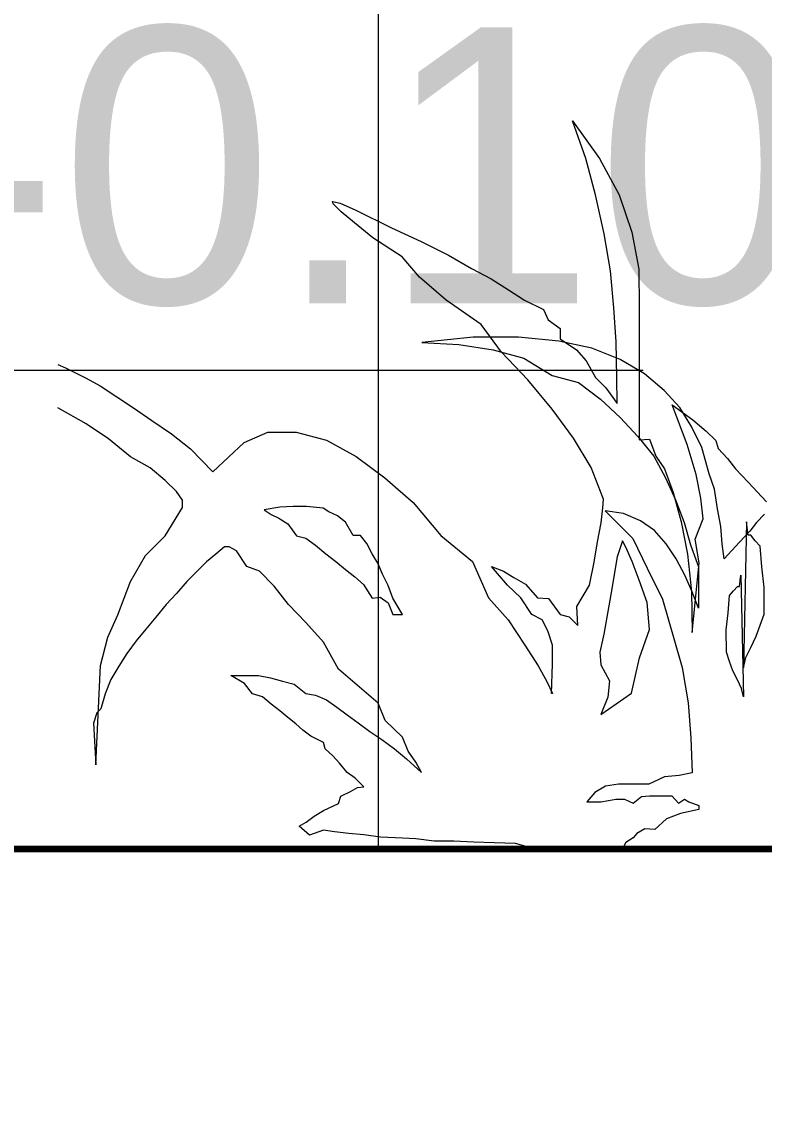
# Model space of a CAD drawing. Header units: inches. Extents: x 140 to 978, y -82 to 38.
# Drawn here: x 691.796 to 692.169, y -67.471 to -66.924 of the extents above; entities that cross this region are included whole.
import ezdxf

# ---------------------------------------------------------------- set-up
doc = ezdxf.new("R2010")
doc.units = ezdxf.units.IN
doc.header["$MEASUREMENT"] = 0
doc.layers.get('0').update_dxf_attribs({"lineweight": 0})
for name, color, linetype, lineweight in [('UNSAAC-AREA VERDE', 94, 'Continuous', 0), ('UNSAAC-COTA', 48, 'Continuous', 0), ('UNSAAC-FACHADA(2DO PLANO)', 7, 'Continuous', 30), ('UNSAAC-MUEBLE', 254, 'Continuous', 0), ('UNSAAC-TEXTOS', 250, 'Continuous', 0), ('UNSAAC-VARIOS', 30, 'Continuous', 0)]:
    doc.layers.add(name, color=color, linetype=linetype, lineweight=lineweight)
doc.styles.add('narrow', font='')
doc.styles.get("Standard").update_dxf_attribs({"font": 'arial.ttf'})
doc.styles.get('narrow').set_extended_font_data('Arial Narrow', italic=True)
doc.dimstyles.new('1EN75', dxfattribs={"dimtxt": 0.15, "dimasz": 0.06, "dimexe": 0.1, "dimexo": 0.15, "dimgap": 0.025, "dimtad": 1, "dimzin": 1, "dimdsep": 46, "dimtxsty": 'narrow', "dimblk": 'DOT', "dimcen": 0.1, "dimclrd": 256, "dimclre": 256, "dimclrt": 256, "dimaunit": 1, "dimadec": 3, "dimazin": 0, "dimtfac": 1, "dimtmove": 2, "dimatfit": 3, "dimldrblk": 'ARCHTICK', "dimfxl": 0.3, "dimfxlon": 1, "dimtolj": 1, "dimtzin": 0, "dimlwd": 0, "dimlwe": 0, "dimarcsym": 0})

# ---------------------------------------------------------------- blocks, each defined once
blk = doc.blocks.new('_Dot')
at = {"color": 0, "linetype": 'ByBlock', "lineweight": -2}
blk.add_line((-0.5, 0), (-1, 0), dxfattribs=at)
at = {"color": 0, "linetype": 'ByBlock', "const_width": 0.5}
blk.add_lwpolyline([(-0.25, 0, 1), (0.25, 0, 1)], format="xyb", close=True, dxfattribs=at)
blk = doc.blocks.new('*D631')
at = {"layer": 'Defpoints', "color": 0, "transparency": 16777216}
for p in [(687.97266, -66.14031), (692.51041, -66.14031), (692.51041, -67.3401)]:
    blk.add_point(p, dxfattribs=at)
at = {"layer": 'UNSAAC-COTA', "lineweight": 0, "transparency": 16777216}
for p, q in [((688.27266, -66.14031), (687.87266, -66.14031)), ((687.97266, -67.2801), (687.97266, -66.20031)), ((688.27266, -67.3401), (687.87266, -67.3401))]:
    blk.add_line(p, q, dxfattribs=at)
at = {"layer": 'UNSAAC-COTA', "lineweight": 0, "transparency": 16777216, "xscale": 0.06, "yscale": 0.06, "zscale": 0.06}
for p, rotation in [((687.97266, -66.14031), 90), ((687.97266, -67.3401), 270)]:
    blk.add_blockref('_Dot', p, dxfattribs=dict(at, rotation=rotation))
at = {"layer": 'UNSAAC-COTA', "transparency": 16777216, "insert": (687.87107, -66.74021), "char_height": 0.15, "attachment_point": 5, "rotation": 90, "style": 'narrow'}
blk.add_mtext('\\A1;1.20', dxfattribs=at)
blk = doc.blocks.new('_ArchTick')
at = {"layer": 'UNSAAC-FACHADA(2DO PLANO)', "color": 0, "const_width": 0.15}
blk.add_lwpolyline([(-0.5, -0.5), (0.5, 0.5)], dxfattribs=at)
blk = doc.blocks.new('A$C60F52226')
at = {"layer": 'UNSAAC-TEXTOS', "color": 0}
blk.add_line((-0.16471, 0.1482), (0.8667, 0.1482), dxfattribs=at)
blk = doc.blocks.new('unsaac area verde 2')
at = {"layer": 'UNSAAC-AREA VERDE'}
for p, q in [((1477.7216, 42.3771), (1477.6946, 42.339)), ((1477.7216, 42.3771), (1477.6946, 42.339)), ((1477.7081, 42.3391), (1477.7216, 42.3771)), ((1477.7081, 42.3391), (1477.7216, 42.3771)), ((1477.6946, 42.339), (1477.6747, 42.3025)), ((1477.6946, 42.339), (1477.6747, 42.3025)), ((1477.6985, 42.3025), (1477.7081, 42.3391)), ((1477.6985, 42.3025), (1477.7081, 42.3391)), ((1477.6747, 42.3025), (1477.662, 42.2652)), ((1477.6747, 42.3025), (1477.662, 42.2652)), ((1477.6899, 42.2636), (1477.6985, 42.3025)), ((1477.6899, 42.2636), (1477.6985, 42.3025)), ((1477.955, 42.2945), (1477.9392, 42.2874)), ((1477.955, 42.2945), (1477.9392, 42.2874)), ((1477.9542, 42.2858), (1477.9621, 42.2938)), ((1477.9542, 42.2858), (1477.9621, 42.2938)), ((1477.9629, 42.2961), (1477.955, 42.2945)), ((1477.9629, 42.2961), (1477.955, 42.2945)), ((1477.9621, 42.2938), (1477.9629, 42.2961)), ((1477.9621, 42.2938), (1477.9629, 42.2961)), ((1477.9392, 42.2874), (1477.9042, 42.2699)), ((1477.9392, 42.2874), (1477.9042, 42.2699)), ((1477.9407, 42.2747), (1477.9542, 42.2858)), ((1477.9407, 42.2747), (1477.9542, 42.2858)), ((1477.9042, 42.2699), (1477.8732, 42.2557)), ((1477.9042, 42.2699), (1477.8732, 42.2557)), ((1477.9224, 42.2596), (1477.9407, 42.2747)), ((1477.9224, 42.2596), (1477.9407, 42.2747)), ((1477.662, 42.2652), (1477.6549, 42.2279)), ((1477.662, 42.2652), (1477.6549, 42.2279)), ((1477.6835, 42.2263), (1477.6899, 42.2636)), ((1477.6835, 42.2263), (1477.6899, 42.2636)), ((1477.8732, 42.2557), (1477.8462, 42.2422)), ((1477.8732, 42.2557), (1477.8462, 42.2422)), ((1477.893, 42.2407), (1477.9224, 42.2596)), ((1477.893, 42.2407), (1477.9224, 42.2596)), ((1477.8462, 42.2422), (1477.8232, 42.2287)), ((1477.8462, 42.2422), (1477.8232, 42.2287)), ((1477.8756, 42.22), (1477.893, 42.2407)), ((1477.8756, 42.22), (1477.893, 42.2407)), ((1477.6549, 42.2279), (1477.6549, 42.1891)), ((1477.6549, 42.2279), (1477.6549, 42.1891)), ((1477.6803, 42.1891), (1477.6835, 42.2263)), ((1477.6803, 42.1891), (1477.6835, 42.2263)), ((1477.8232, 42.2287), (1477.8034, 42.2184)), ((1477.8232, 42.2287), (1477.8034, 42.2184)), ((1477.8034, 42.2184), (1477.7859, 42.2072)), ((1477.8034, 42.2184), (1477.7859, 42.2072)), ((1477.8486, 42.197), (1477.8756, 42.22)), ((1477.8486, 42.197), (1477.8756, 42.22)), ((1477.7859, 42.2072), (1477.7701, 42.197)), ((1477.7859, 42.2072), (1477.7701, 42.197)), ((1477.7701, 42.197), (1477.751, 42.1874)), ((1477.7701, 42.197), (1477.751, 42.1874)), ((1477.8137, 42.1723), (1477.8486, 42.197)), ((1477.8137, 42.1723), (1477.8486, 42.197)), ((1477.6549, 42.1891), (1477.6549, 42.1494)), ((1477.6549, 42.1891), (1477.6549, 42.1494)), ((1477.678, 42.1549), (1477.6803, 42.1891)), ((1477.678, 42.1549), (1477.6803, 42.1891)), ((1477.751, 42.1874), (1477.7462, 42.1772)), ((1477.751, 42.1874), (1477.7462, 42.1772)), ((1477.7462, 42.1772), (1477.7343, 42.1683)), ((1477.7462, 42.1772), (1477.7343, 42.1683)), ((1477.7343, 42.1683), (1477.7343, 42.158)), ((1477.7343, 42.1683), (1477.7343, 42.158)), ((1477.793, 42.1445), (1477.8137, 42.1723)), ((1477.793, 42.1445), (1477.8137, 42.1723)), ((1477.7343, 42.158), (1477.7176, 42.1469)), ((1477.7343, 42.158), (1477.7176, 42.1469)), ((1477.7356, 42.1557), (1477.7759, 42.1596)), ((1477.7356, 42.1557), (1477.7759, 42.1596)), ((1477.7759, 42.1596), (1477.8215, 42.1596)), ((1477.7759, 42.1596), (1477.8215, 42.1596)), ((1477.8215, 42.1596), (1477.8731, 42.1543)), ((1477.8215, 42.1596), (1477.8731, 42.1543)), ((1477.6549, 42.1494), (1477.6549, 42.108)), ((1477.6549, 42.1494), (1477.6549, 42.108)), ((1477.674, 42.1371), (1477.7024, 42.1484)), ((1477.674, 42.1371), (1477.7024, 42.1484)), ((1477.6771, 42.1191), (1477.678, 42.1549)), ((1477.6771, 42.1191), (1477.678, 42.1549)), ((1477.7024, 42.1484), (1477.7356, 42.1557)), ((1477.7024, 42.1484), (1477.7356, 42.1557)), ((1477.7176, 42.1469), (1477.7081, 42.1358)), ((1477.7176, 42.1469), (1477.7081, 42.1358)), ((1477.8016, 42.1471), (1477.7706, 42.1385)), ((1477.8016, 42.1471), (1477.7706, 42.1385)), ((1477.836, 42.1523), (1477.8016, 42.1471)), ((1477.836, 42.1523), (1477.8016, 42.1471)), ((1477.8731, 42.1543), (1477.836, 42.1523)), ((1477.8731, 42.1543), (1477.836, 42.1523)), ((1477.6496, 42.1226), (1477.674, 42.1371)), ((1477.6496, 42.1226), (1477.674, 42.1371)), ((1477.7081, 42.1358), (1477.6986, 42.1191)), ((1477.7081, 42.1358), (1477.6986, 42.1191)), ((1477.7706, 42.1385), (1477.7421, 42.1213)), ((1477.7706, 42.1385), (1477.7421, 42.1213)), ((1477.7668, 42.1168), (1477.793, 42.1445)), ((1477.7668, 42.1168), (1477.793, 42.1445)), ((1478.2312, 42.1295), (1478.2105, 42.1191)), ((1478.2312, 42.1295), (1478.2105, 42.1191)), ((1478.2391, 42.1328), (1478.2312, 42.1295)), ((1477.6297, 42.1061), (1477.6496, 42.1226)), ((1477.6297, 42.1061), (1477.6496, 42.1226)), ((1477.6771, 42.093), (1477.6771, 42.1191)), ((1477.6771, 42.093), (1477.6771, 42.1191)), ((1477.6986, 42.1191), (1477.6883, 42.1088)), ((1477.6986, 42.1191), (1477.6883, 42.1088)), ((1477.7157, 42.114), (1477.6938, 42.0974)), ((1477.7157, 42.114), (1477.6938, 42.0974)), ((1477.7421, 42.1213), (1477.7157, 42.114)), ((1477.7421, 42.1213), (1477.7157, 42.114)), ((1477.7422, 42.0874), (1477.7668, 42.1168)), ((1477.7422, 42.0874), (1477.7668, 42.1168)), ((1478.2105, 42.1191), (1478.1963, 42.1112)), ((1478.2105, 42.1191), (1478.1963, 42.1112)), ((1477.6139, 42.0888), (1477.6297, 42.1061)), ((1477.6139, 42.0888), (1477.6297, 42.1061)), ((1477.6549, 42.108), (1477.6549, 42.0564)), ((1477.6549, 42.108), (1477.6549, 42.0564)), ((1477.6883, 42.1088), (1477.6771, 42.093)), ((1477.6883, 42.1088), (1477.6771, 42.093)), ((1478.1963, 42.1112), (1478.1796, 42.1001)), ((1478.1963, 42.1112), (1478.1796, 42.1001)), ((1477.6216, 42.0914), (1477.601, 42.0763)), ((1477.6216, 42.0914), (1477.601, 42.0763)), ((1477.6065, 42.0517), (1477.6216, 42.0914)), ((1477.6065, 42.0517), (1477.6216, 42.0914)), ((1477.6938, 42.0974), (1477.674, 42.079)), ((1477.6938, 42.0974), (1477.674, 42.079)), ((1478.1796, 42.1001), (1478.1629, 42.089)), ((1478.1796, 42.1001), (1478.1629, 42.089)), ((1477.6019, 42.069), (1477.6139, 42.0888)), ((1477.6019, 42.069), (1477.6139, 42.0888)), ((1477.7208, 42.058), (1477.7422, 42.0874)), ((1477.7208, 42.058), (1477.7422, 42.0874)), ((1478.1629, 42.089), (1478.1446, 42.0763)), ((1478.1629, 42.089), (1478.1446, 42.0763)), ((1478.2105, 42.0731), (1478.2391, 42.089)), ((1478.2105, 42.0731), (1478.2391, 42.089)), ((1478.2391, 42.089), (1478.2391, 42.089)), ((1478.2391, 42.089), (1478.2391, 42.089)), ((1477.601, 42.0763), (1477.5875, 42.0652)), ((1477.601, 42.0763), (1477.5875, 42.0652)), ((1477.674, 42.079), (1477.6561, 42.0598)), ((1477.674, 42.079), (1477.6561, 42.0598)), ((1478.1446, 42.0763), (1478.1249, 42.0628)), ((1478.1446, 42.0763), (1478.1249, 42.0628)), ((1478.1883, 42.058), (1478.2105, 42.0731)), ((1478.1883, 42.058), (1478.2105, 42.0731)), ((1477.5875, 42.0652), (1477.5779, 42.0556)), ((1477.5875, 42.0652), (1477.5779, 42.0556)), ((1477.592, 42.0485), (1477.6019, 42.069)), ((1477.592, 42.0485), (1477.6019, 42.069)), ((1477.6561, 42.0598), (1477.6403, 42.0399)), ((1477.6561, 42.0598), (1477.6403, 42.0399)), ((1477.9994, 42.0644), (1477.9692, 42.0564)), ((1477.9994, 42.0644), (1477.9692, 42.0564)), ((1478.028, 42.0644), (1477.9994, 42.0644)), ((1478.028, 42.0644), (1477.9994, 42.0644)), ((1478.0518, 42.0541), (1478.028, 42.0644)), ((1478.0518, 42.0541), (1478.028, 42.0644)), ((1478.1249, 42.0628), (1478.1058, 42.0477)), ((1478.1249, 42.0628), (1478.1058, 42.0477)), ((1477.5756, 42.0477), (1477.566, 42.0375)), ((1477.5756, 42.0477), (1477.566, 42.0375)), ((1477.5779, 42.0556), (1477.5756, 42.0477)), ((1477.5779, 42.0556), (1477.5756, 42.0477)), ((1477.5847, 42.022), (1477.592, 42.0485)), ((1477.5847, 42.022), (1477.592, 42.0485)), ((1477.5978, 42.0215), (1477.6065, 42.0517)), ((1477.5978, 42.0215), (1477.6065, 42.0517)), ((1477.6446, 42.0572), (1477.6382, 42.0398)), ((1477.6446, 42.0572), (1477.6382, 42.0398)), ((1477.6549, 42.0564), (1477.6446, 42.0572)), ((1477.6549, 42.0564), (1477.6446, 42.0572)), ((1477.7033, 42.0287), (1477.7208, 42.058)), ((1477.7033, 42.0287), (1477.7208, 42.058)), ((1477.9692, 42.0564), (1477.9392, 42.0398)), ((1477.9692, 42.0564), (1477.9392, 42.0398)), ((1478.0835, 42.0247), (1478.0518, 42.0541)), ((1478.0835, 42.0247), (1478.0518, 42.0541)), ((1478.1058, 42.0477), (1478.0835, 42.0247)), ((1478.1058, 42.0477), (1478.0835, 42.0247)), ((1478.1661, 42.0398), (1478.1883, 42.058)), ((1478.1661, 42.0398), (1478.1883, 42.058)), ((1477.566, 42.0375), (1477.5581, 42.0271)), ((1477.566, 42.0375), (1477.5581, 42.0271)), ((1477.6403, 42.0399), (1477.6284, 42.0181)), ((1477.6403, 42.0399), (1477.6284, 42.0181)), ((1477.6382, 42.0398), (1477.6295, 42.0271)), ((1477.6382, 42.0398), (1477.6295, 42.0271)), ((1477.9392, 42.0398), (1477.9105, 42.0184)), ((1477.9392, 42.0398), (1477.9105, 42.0184)), ((1478.1462, 42.0287), (1478.1661, 42.0398)), ((1478.1462, 42.0287), (1478.1661, 42.0398)), ((1477.5581, 42.0271), (1477.5454, 42.0136)), ((1477.5581, 42.0271), (1477.5454, 42.0136)), ((1477.6295, 42.0271), (1477.6208, 42.0033)), ((1477.6295, 42.0271), (1477.6208, 42.0033)), ((1477.6914, 41.9986), (1477.7033, 42.0287)), ((1477.6914, 41.9986), (1477.7033, 42.0287)), ((1478.1312, 42.016), (1478.1462, 42.0287)), ((1478.1312, 42.016), (1478.1462, 42.0287)), ((1477.5794, 42.0069), (1477.5847, 42.022)), ((1477.5794, 42.0069), (1477.5847, 42.022)), ((1477.5929, 41.9977), (1477.5978, 42.0215)), ((1477.5929, 41.9977), (1477.5978, 42.0215)), ((1477.6284, 42.0181), (1477.6184, 41.9962)), ((1477.6284, 42.0181), (1477.6184, 41.9962)), ((1477.9105, 42.0184), (1477.8819, 41.9937)), ((1477.9105, 42.0184), (1477.8819, 41.9937)), ((1478.12, 42.0048), (1478.1312, 42.016)), ((1478.12, 42.0048), (1478.1312, 42.016)), ((1477.5454, 42.0136), (1477.5271, 41.9938)), ((1477.5454, 42.0136), (1477.5271, 41.9938)), ((1477.5761, 41.9871), (1477.5794, 42.0069)), ((1477.5761, 41.9871), (1477.5794, 42.0069)), ((1478.1137, 41.9961), (1478.12, 42.0048)), ((1478.1137, 41.9961), (1478.12, 42.0048)), ((1477.5906, 41.9771), (1477.5929, 41.9977)), ((1477.5906, 41.9771), (1477.5929, 41.9977)), ((1477.6184, 41.9962), (1477.6098, 41.9732)), ((1477.6184, 41.9962), (1477.6098, 41.9732)), ((1477.6208, 42.0033), (1477.6129, 41.974)), ((1477.6208, 42.0033), (1477.6129, 41.974)), ((1477.6907, 41.9969), (1477.6914, 41.9986)), ((1477.6907, 41.9969), (1477.6914, 41.9986)), ((1477.6914, 41.9882), (1477.6907, 41.9969)), ((1477.6914, 41.9882), (1477.6907, 41.9969)), ((1477.8819, 41.9937), (1477.8542, 41.9604)), ((1477.8819, 41.9937), (1477.8542, 41.9604)), ((1478.1137, 41.989), (1478.1137, 41.9961)), ((1478.1137, 41.989), (1478.1137, 41.9961)), ((1477.5729, 41.9691), (1477.5761, 41.9871)), ((1477.5729, 41.9691), (1477.5761, 41.9871)), ((1477.6536, 41.9751), (1477.6707, 41.9824)), ((1477.6536, 41.9751), (1477.6707, 41.9824)), ((1477.6892, 41.985), (1477.6614, 41.9573)), ((1477.6892, 41.985), (1477.6614, 41.9573)), ((1477.6707, 41.9824), (1477.6892, 41.985)), ((1477.6707, 41.9824), (1477.6892, 41.985)), ((1477.693, 41.9731), (1477.6914, 41.9882)), ((1477.693, 41.9731), (1477.6914, 41.9882)), ((1477.9581, 41.9802), (1477.9669, 41.9842)), ((1477.9581, 41.9802), (1477.9669, 41.9842)), ((1477.9669, 41.9842), (1477.9724, 41.9882)), ((1477.9669, 41.9842), (1477.9724, 41.9882)), ((1477.9724, 41.9882), (1477.9891, 41.9898)), ((1477.9724, 41.9882), (1477.9891, 41.9898)), ((1477.9891, 41.9898), (1478.0026, 41.9898)), ((1477.9891, 41.9898), (1478.0026, 41.9898)), ((1478.0026, 41.9898), (1478.0161, 41.989)), ((1478.0026, 41.9898), (1478.0161, 41.989)), ((1478.0161, 41.989), (1478.0319, 41.9866)), ((1478.0161, 41.989), (1478.0319, 41.9866)), ((1478.0319, 41.9866), (1478.0248, 41.9819)), ((1478.0319, 41.9866), (1478.0248, 41.9819)), ((1478.1312, 41.9604), (1478.1137, 41.989)), ((1478.1312, 41.9604), (1478.1137, 41.989)), ((1477.5291, 41.9817), (1477.5371, 41.9732)), ((1477.5291, 41.9817), (1477.5371, 41.9732)), ((1477.5371, 41.9732), (1477.5437, 41.9645)), ((1477.5371, 41.9732), (1477.5437, 41.9645)), ((1477.5454, 41.9604), (1477.547, 41.974)), ((1477.5454, 41.9604), (1477.547, 41.974)), ((1477.547, 41.974), (1477.5502, 41.8271)), ((1477.547, 41.974), (1477.5502, 41.8271)), ((1477.5986, 41.9564), (1477.5906, 41.9771)), ((1477.5986, 41.9564), (1477.5906, 41.9771)), ((1477.6098, 41.9732), (1477.6033, 41.9507)), ((1477.6098, 41.9732), (1477.6033, 41.9507)), ((1477.6129, 41.974), (1477.6065, 41.9414)), ((1477.6129, 41.974), (1477.6065, 41.9414)), ((1477.6397, 41.9652), (1477.6536, 41.9751)), ((1477.6397, 41.9652), (1477.6536, 41.9751)), ((1477.6969, 41.9541), (1477.693, 41.9731)), ((1477.6969, 41.9541), (1477.693, 41.9731)), ((1477.9423, 41.9604), (1477.9502, 41.974)), ((1477.9423, 41.9604), (1477.9502, 41.974)), ((1477.9502, 41.974), (1477.9581, 41.9802)), ((1477.9502, 41.974), (1477.9581, 41.9802)), ((1478.0081, 41.9723), (1477.9994, 41.9604)), ((1478.0081, 41.9723), (1477.9994, 41.9604)), ((1478.0169, 41.9779), (1478.0081, 41.9723)), ((1478.0169, 41.9779), (1478.0081, 41.9723)), ((1478.0248, 41.9819), (1478.0169, 41.9779)), ((1478.0248, 41.9819), (1478.0169, 41.9779)), ((1477.5383, 41.9549), (1477.5429, 41.9604)), ((1477.5383, 41.9549), (1477.5429, 41.9604)), ((1477.5429, 41.9604), (1477.5454, 41.9604)), ((1477.5429, 41.9604), (1477.5454, 41.9604)), ((1477.5437, 41.9645), (1477.5543, 41.9533)), ((1477.5437, 41.9645), (1477.5543, 41.9533)), ((1477.5715, 41.9519), (1477.5729, 41.9691)), ((1477.5715, 41.9519), (1477.5729, 41.9691)), ((1477.6277, 41.9519), (1477.6397, 41.9652)), ((1477.6277, 41.9519), (1477.6397, 41.9652)), ((1477.8542, 41.9604), (1477.8224, 41.9343)), ((1477.8542, 41.9604), (1477.8224, 41.9343)), ((1477.9288, 41.9525), (1477.9351, 41.9604)), ((1477.9288, 41.9525), (1477.9351, 41.9604)), ((1477.9351, 41.9604), (1477.9423, 41.9604)), ((1477.9351, 41.9604), (1477.9423, 41.9604)), ((1477.9994, 41.9604), (1477.9899, 41.958)), ((1477.9994, 41.9604), (1477.9899, 41.958)), ((1478.151, 41.9406), (1478.1312, 41.9604)), ((1478.151, 41.9406), (1478.1312, 41.9604)), ((1477.5319, 41.9287), (1477.5334, 41.9493)), ((1477.5319, 41.9287), (1477.5334, 41.9493)), ((1477.5334, 41.9493), (1477.5383, 41.9549)), ((1477.5334, 41.9493), (1477.5383, 41.9549)), ((1477.5543, 41.9533), (1477.5695, 41.9368)), ((1477.5543, 41.9533), (1477.5695, 41.9368)), ((1477.5695, 41.9368), (1477.5715, 41.9519)), ((1477.5695, 41.9368), (1477.5715, 41.9519)), ((1477.5946, 41.9326), (1477.5986, 41.9564)), ((1477.5946, 41.9326), (1477.5986, 41.9564)), ((1477.6033, 41.9507), (1477.5953, 41.9288)), ((1477.6033, 41.9507), (1477.5953, 41.9288)), ((1477.6178, 41.9367), (1477.6277, 41.9519)), ((1477.6178, 41.9367), (1477.6277, 41.9519)), ((1477.6614, 41.9573), (1477.6469, 41.9275)), ((1477.6614, 41.9573), (1477.6469, 41.9275)), ((1477.6684, 41.9485), (1477.6716, 41.9548)), ((1477.6684, 41.9485), (1477.6716, 41.9548)), ((1477.6716, 41.9548), (1477.6771, 41.939)), ((1477.6716, 41.9548), (1477.6771, 41.939)), ((1477.7002, 41.9334), (1477.6969, 41.9541)), ((1477.7002, 41.9334), (1477.6969, 41.9541)), ((1477.9232, 41.9422), (1477.9288, 41.9525)), ((1477.9232, 41.9422), (1477.9288, 41.9525)), ((1477.9804, 41.9509), (1477.97, 41.9422)), ((1477.9804, 41.9509), (1477.97, 41.9422)), ((1477.9899, 41.958), (1477.9804, 41.9509)), ((1477.9899, 41.958), (1477.9804, 41.9509)), ((1478.0597, 41.9453), (1478.0669, 41.9493)), ((1478.0597, 41.9453), (1478.0669, 41.9493)), ((1478.0669, 41.9493), (1478.0716, 41.9493)), ((1478.0669, 41.9493), (1478.0716, 41.9493)), ((1478.0716, 41.9493), (1478.0804, 41.9421)), ((1478.0716, 41.9493), (1478.0804, 41.9421)), ((1477.6065, 41.9414), (1477.6025, 41.904)), ((1477.6065, 41.9414), (1477.6025, 41.904)), ((1477.662, 41.9343), (1477.6684, 41.9485)), ((1477.662, 41.9343), (1477.6684, 41.9485)), ((1477.6771, 41.939), (1477.6835, 41.9009)), ((1477.6771, 41.939), (1477.6835, 41.9009)), ((1477.9176, 41.9326), (1477.9232, 41.9422)), ((1477.9176, 41.9326), (1477.9232, 41.9422)), ((1477.97, 41.9422), (1477.9597, 41.9343)), ((1477.97, 41.9422), (1477.9597, 41.9343)), ((1478.0494, 41.9294), (1478.0597, 41.9453)), ((1478.0494, 41.9294), (1478.0597, 41.9453)), ((1478.0804, 41.9421), (1478.0899, 41.9342)), ((1478.0804, 41.9421), (1478.0899, 41.9342)), ((1478.1661, 41.9144), (1478.151, 41.9406)), ((1478.1661, 41.9144), (1478.151, 41.9406)), ((1477.5295, 41.908), (1477.5319, 41.9287)), ((1477.5295, 41.908), (1477.5319, 41.9287)), ((1477.5978, 41.9025), (1477.5946, 41.9326)), ((1477.5978, 41.9025), (1477.5946, 41.9326)), ((1477.5953, 41.9288), (1477.5953, 41.9083)), ((1477.5953, 41.9288), (1477.5953, 41.9083)), ((1477.6092, 41.9202), (1477.6178, 41.9367)), ((1477.6092, 41.9202), (1477.6178, 41.9367)), ((1477.6469, 41.9275), (1477.6317, 41.8964)), ((1477.6469, 41.9275), (1477.6317, 41.8964)), ((1477.6549, 41.9152), (1477.662, 41.9343)), ((1477.6549, 41.9152), (1477.662, 41.9343)), ((1477.7049, 41.9105), (1477.7002, 41.9334)), ((1477.7049, 41.9105), (1477.7002, 41.9334)), ((1477.7875, 41.9105), (1477.8034, 41.9294)), ((1477.7875, 41.9105), (1477.8034, 41.9294)), ((1477.8034, 41.9294), (1477.7915, 41.9247)), ((1477.8034, 41.9294), (1477.7915, 41.9247)), ((1477.8224, 41.9343), (1477.8066, 41.8977)), ((1477.8224, 41.9343), (1477.8066, 41.8977)), ((1477.9129, 41.9215), (1477.9176, 41.9326)), ((1477.9129, 41.9215), (1477.9176, 41.9326)), ((1477.9597, 41.9343), (1477.9502, 41.9263)), ((1477.9597, 41.9343), (1477.9502, 41.9263)), ((1478.0367, 41.9247), (1478.0494, 41.9294)), ((1478.0367, 41.9247), (1478.0494, 41.9294)), ((1478.0899, 41.9342), (1478.0994, 41.9247)), ((1478.0899, 41.9342), (1478.0994, 41.9247)), ((1477.553, 41.9203), (1477.5503, 41.7979)), ((1477.553, 41.9203), (1477.5503, 41.7979)), ((1477.5543, 41.9089), (1477.553, 41.9203)), ((1477.5543, 41.9089), (1477.553, 41.9203)), ((1477.6019, 41.9037), (1477.6092, 41.9202)), ((1477.6019, 41.9037), (1477.6092, 41.9202)), ((1477.7811, 41.9183), (1477.7692, 41.9113)), ((1477.7811, 41.9183), (1477.7692, 41.9113)), ((1477.7915, 41.9247), (1477.7811, 41.9183)), ((1477.7915, 41.9247), (1477.7811, 41.9183)), ((1477.9074, 41.9104), (1477.9129, 41.9215)), ((1477.9074, 41.9104), (1477.9129, 41.9215)), ((1477.9407, 41.9191), (1477.9319, 41.9113)), ((1477.9407, 41.9191), (1477.9319, 41.9113)), ((1477.9502, 41.9263), (1477.9407, 41.9191)), ((1477.9502, 41.9263), (1477.9407, 41.9191)), ((1478.0217, 41.9096), (1478.0367, 41.9247)), ((1478.0217, 41.9096), (1478.0367, 41.9247)), ((1478.0994, 41.9247), (1478.1097, 41.9144)), ((1478.0994, 41.9247), (1478.1097, 41.9144)), ((1477.5295, 41.881), (1477.5295, 41.908)), ((1477.5295, 41.881), (1477.5295, 41.908)), ((1477.5563, 41.9089), (1477.5543, 41.9089)), ((1477.5563, 41.9089), (1477.5543, 41.9089)), ((1477.5602, 41.9044), (1477.5563, 41.9089)), ((1477.5602, 41.9044), (1477.5563, 41.9089)), ((1477.5953, 41.9083), (1477.5953, 41.8872)), ((1477.5953, 41.9083), (1477.5953, 41.8872)), ((1477.647, 41.8929), (1477.6549, 41.9152)), ((1477.647, 41.8929), (1477.6549, 41.9152)), ((1477.7176, 41.889), (1477.7049, 41.9105)), ((1477.7176, 41.889), (1477.7049, 41.9105)), ((1477.7692, 41.9113), (1477.7573, 41.8977)), ((1477.7692, 41.9113), (1477.7573, 41.8977)), ((1477.774, 41.8977), (1477.7875, 41.9105)), ((1477.774, 41.8977), (1477.7875, 41.9105)), ((1477.9026, 41.8977), (1477.9074, 41.9104)), ((1477.9026, 41.8977), (1477.9074, 41.9104)), ((1477.9319, 41.9113), (1477.9232, 41.8977)), ((1477.9319, 41.9113), (1477.9232, 41.8977)), ((1478.0073, 41.8914), (1478.0217, 41.9096)), ((1478.0073, 41.8914), (1478.0217, 41.9096)), ((1478.1097, 41.9144), (1478.12, 41.9025)), ((1478.1097, 41.9144), (1478.12, 41.9025)), ((1478.1788, 41.881), (1478.1661, 41.9144)), ((1478.1788, 41.881), (1478.1661, 41.9144)), ((1477.5643, 41.8997), (1477.5602, 41.9044)), ((1477.5643, 41.8997), (1477.5602, 41.9044)), ((1477.5655, 41.8825), (1477.5643, 41.8997)), ((1477.5655, 41.8825), (1477.5643, 41.8997)), ((1477.5953, 41.8872), (1477.6019, 41.9037)), ((1477.5953, 41.8872), (1477.6019, 41.9037)), ((1477.6018, 41.8628), (1477.5978, 41.9025)), ((1477.6018, 41.8628), (1477.5978, 41.9025)), ((1477.6025, 41.904), (1477.6018, 41.8628)), ((1477.6025, 41.904), (1477.6018, 41.8628)), ((1477.6317, 41.8964), (1477.6204, 41.8567)), ((1477.6317, 41.8964), (1477.6204, 41.8567)), ((1477.6835, 41.9009), (1477.6907, 41.8612)), ((1477.6835, 41.9009), (1477.6907, 41.8612)), ((1477.7462, 41.8969), (1477.7343, 41.881)), ((1477.7462, 41.8969), (1477.7343, 41.881)), ((1477.7573, 41.8977), (1477.7462, 41.8969)), ((1477.7573, 41.8977), (1477.7462, 41.8969)), ((1477.7629, 41.881), (1477.774, 41.8977)), ((1477.7629, 41.881), (1477.774, 41.8977)), ((1477.8066, 41.8977), (1477.7867, 41.8756)), ((1477.8066, 41.8977), (1477.7867, 41.8756)), ((1477.893, 41.881), (1477.9026, 41.8977)), ((1477.893, 41.881), (1477.9026, 41.8977)), ((1477.9153, 41.8985), (1477.9074, 41.8929)), ((1477.9153, 41.8985), (1477.9074, 41.8929)), ((1477.9232, 41.8977), (1477.9153, 41.8985)), ((1477.9232, 41.8977), (1477.9153, 41.8985)), ((1478.12, 41.9025), (1478.1304, 41.8913)), ((1478.12, 41.9025), (1478.1304, 41.8913)), ((1477.6446, 41.8659), (1477.647, 41.8929)), ((1477.6446, 41.8659), (1477.647, 41.8929)), ((1477.7168, 41.8699), (1477.7176, 41.889)), ((1477.7168, 41.8699), (1477.7176, 41.889)), ((1477.9074, 41.8929), (1477.9026, 41.881)), ((1477.9074, 41.8929), (1477.9026, 41.881)), ((1477.99, 41.8731), (1478.0073, 41.8914)), ((1477.99, 41.8731), (1478.0073, 41.8914)), ((1478.1304, 41.8913), (1478.1408, 41.8787)), ((1478.1304, 41.8913), (1478.1408, 41.8787)), ((1477.5334, 41.8699), (1477.5295, 41.881)), ((1477.5334, 41.8699), (1477.5295, 41.881)), ((1477.5675, 41.8653), (1477.5655, 41.8825)), ((1477.5675, 41.8653), (1477.5655, 41.8825)), ((1477.7255, 41.8787), (1477.7168, 41.8699)), ((1477.7255, 41.8787), (1477.7168, 41.8699)), ((1477.7343, 41.881), (1477.7255, 41.8787)), ((1477.7343, 41.881), (1477.7255, 41.8787)), ((1477.747, 41.8644), (1477.7526, 41.8756)), ((1477.747, 41.8644), (1477.7526, 41.8756)), ((1477.7526, 41.8756), (1477.7629, 41.881)), ((1477.7526, 41.8756), (1477.7629, 41.881)), ((1477.7867, 41.8756), (1477.77, 41.8501)), ((1477.7867, 41.8756), (1477.77, 41.8501)), ((1477.9026, 41.881), (1477.893, 41.881)), ((1477.9026, 41.881), (1477.893, 41.881)), ((1477.9724, 41.8533), (1477.99, 41.8731)), ((1477.9724, 41.8533), (1477.99, 41.8731)), ((1478.1408, 41.8787), (1478.151, 41.8668)), ((1478.1408, 41.8787), (1478.151, 41.8668)), ((1478.1891, 41.8588), (1478.1788, 41.881)), ((1478.1891, 41.8588), (1478.1788, 41.881)), ((1477.5375, 41.8588), (1477.5334, 41.8699)), ((1477.5375, 41.8588), (1477.5334, 41.8699)), ((1477.5675, 41.8428), (1477.5675, 41.8653)), ((1477.5675, 41.8428), (1477.5675, 41.8653)), ((1477.6549, 41.8374), (1477.6446, 41.8659)), ((1477.6549, 41.8374), (1477.6446, 41.8659)), ((1477.7422, 41.8501), (1477.747, 41.8644)), ((1477.7422, 41.8501), (1477.747, 41.8644)), ((1478.151, 41.8668), (1478.1605, 41.8548)), ((1478.151, 41.8668), (1478.1605, 41.8548)), ((1477.543, 41.8477), (1477.5375, 41.8588)), ((1477.543, 41.8477), (1477.5375, 41.8588)), ((1477.6204, 41.8567), (1477.6118, 41.8276)), ((1477.6204, 41.8567), (1477.6118, 41.8276)), ((1477.6907, 41.8612), (1477.6946, 41.8429)), ((1477.6907, 41.8612), (1477.6946, 41.8429)), ((1477.9573, 41.8263), (1477.9724, 41.8533)), ((1477.9573, 41.8263), (1477.9724, 41.8533)), ((1478.1605, 41.8548), (1478.17, 41.8421)), ((1478.1605, 41.8548), (1478.17, 41.8421)), ((1478.1963, 41.8302), (1478.1891, 41.8588)), ((1478.1963, 41.8302), (1478.1891, 41.8588)), ((1477.5478, 41.8374), (1477.543, 41.8477)), ((1477.5478, 41.8374), (1477.543, 41.8477)), ((1477.5643, 41.8335), (1477.5675, 41.8428)), ((1477.5643, 41.8335), (1477.5675, 41.8428)), ((1477.6946, 41.8429), (1477.6938, 41.8302)), ((1477.6946, 41.8429), (1477.6938, 41.8302)), ((1477.7422, 41.831), (1477.7422, 41.8501)), ((1477.7422, 41.831), (1477.7422, 41.8501)), ((1477.77, 41.8501), (1477.7565, 41.8294)), ((1477.77, 41.8501), (1477.7565, 41.8294)), ((1478.17, 41.8421), (1478.178, 41.8294)), ((1478.17, 41.8421), (1478.178, 41.8294)), ((1477.5502, 41.8271), (1477.5478, 41.8374)), ((1477.5502, 41.8271), (1477.5478, 41.8374)), ((1477.5609, 41.8243), (1477.5643, 41.8335)), ((1477.5609, 41.8243), (1477.5643, 41.8335)), ((1477.6629, 41.8017), (1477.6549, 41.8374)), ((1477.6629, 41.8017), (1477.6549, 41.8374)), ((1477.6938, 41.8302), (1477.685, 41.8144)), ((1477.6938, 41.8302), (1477.685, 41.8144)), ((1477.7431, 41.8017), (1477.7422, 41.831)), ((1477.7431, 41.8017), (1477.7422, 41.831)), ((1477.7565, 41.8294), (1477.7478, 41.8136)), ((1477.7565, 41.8294), (1477.7478, 41.8136)), ((1478.178, 41.8294), (1478.1859, 41.816)), ((1478.178, 41.8294), (1478.1859, 41.816)), ((1478.2011, 41.7302), (1478.1963, 41.8302)), ((1478.2011, 41.7302), (1478.1963, 41.8302)), ((1477.5563, 41.815), (1477.5609, 41.8243)), ((1477.5563, 41.815), (1477.5609, 41.8243)), ((1477.6118, 41.8276), (1477.6059, 41.7919)), ((1477.6118, 41.8276), (1477.6059, 41.7919)), ((1477.9407, 41.8121), (1477.9573, 41.8263)), ((1477.9407, 41.8121), (1477.9573, 41.8263)), ((1478.0376, 41.8199), (1478.0256, 41.8175)), ((1478.0376, 41.8199), (1478.0256, 41.8175)), ((1478.0518, 41.82), (1478.0376, 41.8199)), ((1478.0518, 41.82), (1478.0376, 41.8199)), ((1478.0518, 41.8121), (1478.0654, 41.82)), ((1478.0654, 41.82), (1478.0518, 41.82)), ((1478.0518, 41.8121), (1478.0654, 41.82)), ((1478.0654, 41.82), (1478.0518, 41.82)), ((1477.5523, 41.8064), (1477.5563, 41.815)), ((1477.5523, 41.8064), (1477.5563, 41.815)), ((1477.685, 41.8144), (1477.6867, 41.7977)), ((1477.685, 41.8144), (1477.6867, 41.7977)), ((1477.7478, 41.8136), (1477.7422, 41.8017)), ((1477.7478, 41.8136), (1477.7422, 41.8017)), ((1477.9176, 41.7922), (1477.9407, 41.8121)), ((1477.9176, 41.7922), (1477.9407, 41.8121)), ((1478.0018, 41.8112), (1477.99, 41.8017)), ((1478.0018, 41.8112), (1477.99, 41.8017)), ((1478.0137, 41.8144), (1478.0018, 41.8112)), ((1478.0137, 41.8144), (1478.0018, 41.8112)), ((1478.0256, 41.8175), (1478.0137, 41.8144)), ((1478.0256, 41.8175), (1478.0137, 41.8144)), ((1478.0438, 41.8017), (1478.0518, 41.8121)), ((1478.0438, 41.8017), (1478.0518, 41.8121)), ((1478.1859, 41.816), (1478.1916, 41.8017)), ((1478.1859, 41.816), (1478.1916, 41.8017)), ((1477.5503, 41.7979), (1477.5523, 41.8064)), ((1477.5503, 41.7979), (1477.5523, 41.8064)), ((1477.6938, 41.7803), (1477.6629, 41.8017)), ((1477.6938, 41.7803), (1477.6629, 41.8017)), ((1477.6867, 41.7977), (1477.6938, 41.7803)), ((1477.6867, 41.7977), (1477.6938, 41.7803)), ((1477.7422, 41.8017), (1477.7431, 41.8017)), ((1477.7422, 41.8017), (1477.7431, 41.8017)), ((1477.9804, 41.8002), (1477.9692, 41.7953)), ((1477.9804, 41.8002), (1477.9692, 41.7953)), ((1477.99, 41.8017), (1477.9804, 41.8002)), ((1477.99, 41.8017), (1477.9804, 41.8002)), ((1478.0248, 41.7913), (1478.0335, 41.7985)), ((1478.0248, 41.7913), (1478.0335, 41.7985)), ((1478.0335, 41.7985), (1478.0438, 41.8017)), ((1478.0335, 41.7985), (1478.0438, 41.8017)), ((1478.1916, 41.8017), (1478.1963, 41.7866)), ((1478.1916, 41.8017), (1478.1963, 41.7866)), ((1477.6059, 41.7919), (1477.6032, 41.7568)), ((1477.6059, 41.7919), (1477.6032, 41.7568)), ((1477.9105, 41.7747), (1477.9176, 41.7922)), ((1477.9105, 41.7747), (1477.9176, 41.7922)), ((1477.9589, 41.7882), (1477.9486, 41.7803)), ((1477.9589, 41.7882), (1477.9486, 41.7803)), ((1477.9692, 41.7953), (1477.9589, 41.7882)), ((1477.9692, 41.7953), (1477.9589, 41.7882)), ((1478.0161, 41.7843), (1478.0248, 41.7913)), ((1478.0161, 41.7843), (1478.0248, 41.7913)), ((1478.1963, 41.7866), (1478.2003, 41.7826)), ((1478.1963, 41.7866), (1478.2003, 41.7826)), ((1477.893, 41.758), (1477.9105, 41.7747)), ((1477.893, 41.758), (1477.9105, 41.7747)), ((1477.9486, 41.7803), (1477.9375, 41.7724)), ((1477.9486, 41.7803), (1477.9375, 41.7724)), ((1478.0002, 41.7715), (1478.0081, 41.7778)), ((1478.0002, 41.7715), (1478.0081, 41.7778)), ((1478.0081, 41.7778), (1478.0161, 41.7843)), ((1478.0081, 41.7778), (1478.0161, 41.7843)), ((1478.2003, 41.7826), (1478.2034, 41.7724)), ((1478.2003, 41.7826), (1478.2034, 41.7724)), ((1477.9257, 41.7636), (1477.9138, 41.7556)), ((1477.9257, 41.7636), (1477.9138, 41.7556)), ((1477.9375, 41.7724), (1477.9257, 41.7636)), ((1477.9375, 41.7724), (1477.9257, 41.7636)), ((1477.9851, 41.7588), (1477.9931, 41.7651)), ((1477.9851, 41.7588), (1477.9931, 41.7651)), ((1477.9931, 41.7651), (1478.0002, 41.7715)), ((1477.9931, 41.7651), (1478.0002, 41.7715)), ((1478.2034, 41.7724), (1478.2011, 41.7302)), ((1478.2034, 41.7724), (1478.2011, 41.7302)), ((1477.6032, 41.7568), (1477.6019, 41.7218)), ((1477.6032, 41.7568), (1477.6019, 41.7218)), ((1477.8875, 41.7438), (1477.893, 41.758)), ((1477.8875, 41.7438), (1477.893, 41.758)), ((1477.9138, 41.7556), (1477.901, 41.7461)), ((1477.9138, 41.7556), (1477.901, 41.7461)), ((1477.9708, 41.7461), (1477.9724, 41.7525)), ((1477.9708, 41.7461), (1477.9724, 41.7525)), ((1477.9724, 41.7525), (1477.9851, 41.7588)), ((1477.9724, 41.7525), (1477.9851, 41.7588)), ((1477.8796, 41.7327), (1477.8875, 41.7438)), ((1477.8796, 41.7327), (1477.8875, 41.7438)), ((1477.901, 41.7461), (1477.8891, 41.7359)), ((1477.901, 41.7461), (1477.8891, 41.7359)), ((1477.963, 41.739), (1477.9708, 41.7461)), ((1477.963, 41.739), (1477.9708, 41.7461)), ((1477.8891, 41.7359), (1477.8741, 41.7223)), ((1477.8891, 41.7359), (1477.8741, 41.7223)), ((1477.8741, 41.7223), (1477.8796, 41.7327)), ((1477.8741, 41.7223), (1477.8796, 41.7327)), ((1477.9486, 41.7223), (1477.9565, 41.7318)), ((1477.9486, 41.7223), (1477.9565, 41.7318)), ((1477.9565, 41.7318), (1477.963, 41.739)), ((1477.9565, 41.7318), (1477.963, 41.739)), ((1477.6019, 41.7218), (1477.6151, 41.7191)), ((1477.6019, 41.7218), (1477.6151, 41.7191)), ((1477.9407, 41.7167), (1477.9486, 41.7223)), ((1477.9407, 41.7167), (1477.9486, 41.7223)), ((1477.6151, 41.7191), (1477.6297, 41.7178)), ((1477.6151, 41.7191), (1477.6297, 41.7178)), ((1477.6297, 41.7178), (1477.6456, 41.7105)), ((1477.6297, 41.7178), (1477.6456, 41.7105)), ((1477.6456, 41.7105), (1477.6614, 41.7105)), ((1477.6456, 41.7105), (1477.6614, 41.7105)), ((1477.6614, 41.7105), (1477.676, 41.7105)), ((1477.6614, 41.7105), (1477.676, 41.7105)), ((1477.676, 41.7105), (1477.6892, 41.7085)), ((1477.676, 41.7105), (1477.6892, 41.7085)), ((1477.6892, 41.7085), (1477.6999, 41.7019)), ((1477.6892, 41.7085), (1477.6999, 41.7019)), ((1477.9319, 41.7081), (1477.9407, 41.7167)), ((1477.9319, 41.7081), (1477.9407, 41.7167)), ((1477.6224, 41.6986), (1477.6158, 41.6913)), ((1477.6224, 41.6986), (1477.6158, 41.6913)), ((1477.6297, 41.6987), (1477.6224, 41.6986)), ((1477.6297, 41.6987), (1477.6224, 41.6986)), ((1477.6364, 41.6987), (1477.6297, 41.6987)), ((1477.6364, 41.6987), (1477.6297, 41.6987)), ((1477.6449, 41.6986), (1477.6364, 41.6987)), ((1477.6449, 41.6986), (1477.6364, 41.6987)), ((1477.6529, 41.6979), (1477.6449, 41.6986)), ((1477.6529, 41.6979), (1477.6449, 41.6986)), ((1477.6614, 41.6913), (1477.6529, 41.6979)), ((1477.6614, 41.6913), (1477.6529, 41.6979)), ((1477.6999, 41.7019), (1477.7077, 41.6927)), ((1477.6999, 41.7019), (1477.7077, 41.6927)), ((1477.9383, 41.7072), (1477.9319, 41.7081)), ((1477.9383, 41.7072), (1477.9319, 41.7081)), ((1477.9455, 41.7032), (1477.9383, 41.7072)), ((1477.9455, 41.7032), (1477.9383, 41.7072)), ((1477.955, 41.6985), (1477.9455, 41.7032)), ((1477.955, 41.6985), (1477.9455, 41.7032)), ((1477.9573, 41.6913), (1477.955, 41.6985)), ((1477.9573, 41.6913), (1477.955, 41.6985)), ((1477.6052, 41.6927), (1477.5953, 41.6888)), ((1477.6052, 41.6927), (1477.5953, 41.6888)), ((1477.5953, 41.6888), (1477.5953, 41.6847)), ((1477.5953, 41.6888), (1477.5953, 41.6847)), ((1477.6098, 41.6953), (1477.6052, 41.6927)), ((1477.6098, 41.6953), (1477.6052, 41.6927)), ((1477.6158, 41.6913), (1477.6098, 41.6953)), ((1477.6158, 41.6913), (1477.6098, 41.6953)), ((1477.67, 41.6954), (1477.6614, 41.6913)), ((1477.67, 41.6954), (1477.6614, 41.6913)), ((1477.6786, 41.6953), (1477.67, 41.6954)), ((1477.6786, 41.6953), (1477.67, 41.6954)), ((1477.686, 41.694), (1477.6786, 41.6953)), ((1477.686, 41.694), (1477.6786, 41.6953)), ((1477.6938, 41.6927), (1477.686, 41.694)), ((1477.6938, 41.6927), (1477.686, 41.694)), ((1477.7011, 41.6927), (1477.6938, 41.6927)), ((1477.7011, 41.6927), (1477.6938, 41.6927)), ((1477.7077, 41.6927), (1477.7011, 41.6927)), ((1477.7077, 41.6927), (1477.7011, 41.6927)), ((1477.9724, 41.6843), (1477.9573, 41.6913)), ((1477.9724, 41.6843), (1477.9573, 41.6913)), ((1477.5953, 41.6847), (1477.6138, 41.6808)), ((1477.5953, 41.6847), (1477.6138, 41.6808)), ((1477.6138, 41.6808), (1477.6277, 41.6755)), ((1477.6138, 41.6808), (1477.6277, 41.6755)), ((1477.982, 41.6786), (1477.9724, 41.6843)), ((1477.982, 41.6786), (1477.9724, 41.6843)), ((1477.99, 41.6724), (1477.982, 41.6786)), ((1477.99, 41.6724), (1477.982, 41.6786)), ((1477.6277, 41.6755), (1477.6396, 41.6649)), ((1477.6277, 41.6755), (1477.6396, 41.6649)), ((1477.6396, 41.6649), (1477.6495, 41.6656)), ((1477.6396, 41.6649), (1477.6495, 41.6656)), ((1477.6495, 41.6656), (1477.6575, 41.6609)), ((1477.6495, 41.6656), (1477.6575, 41.6609)), ((1477.9867, 41.6596), (1477.997, 41.6684)), ((1477.9867, 41.6596), (1477.997, 41.6684)), ((1477.997, 41.6684), (1477.99, 41.6724)), ((1477.997, 41.6684), (1477.99, 41.6724)), ((1477.6575, 41.6609), (1477.6614, 41.6563)), ((1477.6575, 41.6609), (1477.6614, 41.6563)), ((1477.6614, 41.6563), (1477.6687, 41.6517)), ((1477.6614, 41.6563), (1477.6687, 41.6517)), ((1477.8613, 41.6533), (1477.8796, 41.6556)), ((1477.8613, 41.6533), (1477.8796, 41.6556)), ((1477.8796, 41.6556), (1477.893, 41.6564)), ((1477.8796, 41.6556), (1477.893, 41.6564)), ((1477.893, 41.6564), (1477.9153, 41.6573)), ((1477.893, 41.6564), (1477.9153, 41.6573)), ((1477.9153, 41.6573), (1477.9319, 41.6596)), ((1477.9153, 41.6573), (1477.9319, 41.6596)), ((1477.9319, 41.6596), (1477.947, 41.6612)), ((1477.9319, 41.6596), (1477.947, 41.6612)), ((1477.947, 41.6612), (1477.9613, 41.6628)), ((1477.947, 41.6612), (1477.9613, 41.6628)), ((1477.9613, 41.6628), (1477.9724, 41.6644)), ((1477.9613, 41.6628), (1477.9724, 41.6644)), ((1477.9724, 41.6644), (1477.9867, 41.6596)), ((1477.9724, 41.6644), (1477.9867, 41.6596)), ((1476.8477, 41.6443), (1478.5977, 41.6443)), ((1477.5397, 41.6444), (1477.5166, 41.6444)), ((1477.5397, 41.6444), (1477.5166, 41.6444)), ((1477.5216, 41.6429), (1477.5429, 41.6429)), ((1477.5216, 41.6429), (1477.5429, 41.6429)), ((1477.5563, 41.6444), (1477.5397, 41.6444)), ((1477.5563, 41.6444), (1477.5397, 41.6444)), ((1477.5429, 41.6429), (1477.5629, 41.6429)), ((1477.5429, 41.6429), (1477.5629, 41.6429)), ((1477.5741, 41.6444), (1477.5563, 41.6444)), ((1477.5741, 41.6444), (1477.5563, 41.6444)), ((1477.5629, 41.6429), (1477.5906, 41.6429)), ((1477.5629, 41.6429), (1477.5906, 41.6429)), ((1477.5894, 41.6444), (1477.5741, 41.6444)), ((1477.5894, 41.6444), (1477.5741, 41.6444)), ((1477.6059, 41.6444), (1477.5894, 41.6444)), ((1477.6059, 41.6444), (1477.5894, 41.6444)), ((1477.5906, 41.6429), (1477.6049, 41.6429)), ((1477.5906, 41.6429), (1477.6049, 41.6429)), ((1477.6049, 41.6429), (1477.6264, 41.6429)), ((1477.6049, 41.6429), (1477.6264, 41.6429)), ((1477.6204, 41.6444), (1477.6059, 41.6444)), ((1477.6204, 41.6444), (1477.6059, 41.6444)), ((1477.629, 41.6444), (1477.6204, 41.6444)), ((1477.629, 41.6444), (1477.6204, 41.6444)), ((1477.6264, 41.6429), (1477.6549, 41.6429)), ((1477.6264, 41.6429), (1477.6549, 41.6429)), ((1477.6422, 41.6444), (1477.629, 41.6444)), ((1477.6422, 41.6444), (1477.629, 41.6444)), ((1477.6608, 41.6444), (1477.6422, 41.6444)), ((1477.6608, 41.6444), (1477.6422, 41.6444)), ((1477.6549, 41.6429), (1477.6708, 41.6429)), ((1477.6549, 41.6429), (1477.6708, 41.6429)), ((1477.6727, 41.6444), (1477.6608, 41.6444)), ((1477.6727, 41.6444), (1477.6608, 41.6444)), ((1477.6687, 41.6517), (1477.6727, 41.6444)), ((1477.6687, 41.6517), (1477.6727, 41.6444)), ((1477.6708, 41.6429), (1477.693, 41.6429)), ((1477.6708, 41.6429), (1477.693, 41.6429)), ((1477.693, 41.6429), (1477.7145, 41.6429)), ((1477.693, 41.6429), (1477.7145, 41.6429)), ((1477.7145, 41.6429), (1477.7343, 41.6429)), ((1477.7145, 41.6429), (1477.7343, 41.6429)), ((1477.7343, 41.6429), (1477.751, 41.6429)), ((1477.7343, 41.6429), (1477.751, 41.6429)), ((1477.751, 41.6429), (1477.7795, 41.6509)), ((1477.751, 41.6429), (1477.7795, 41.6509)), ((1477.7795, 41.6509), (1477.801, 41.6517)), ((1477.7795, 41.6509), (1477.801, 41.6517)), ((1477.801, 41.6517), (1477.8216, 41.6524)), ((1477.801, 41.6517), (1477.8216, 41.6524)), ((1477.8216, 41.6524), (1477.8415, 41.6532)), ((1477.8216, 41.6524), (1477.8415, 41.6532)), ((1477.8415, 41.6532), (1477.8613, 41.6533)), ((1477.8415, 41.6532), (1477.8613, 41.6533))]:
    blk.add_line(p, q, dxfattribs=at)
blk = doc.blocks.new('*D986')
at = {"layer": 'Defpoints', "color": 0, "ltscale": 2.5, "transparency": 16777216}
for p in [(687.23445, -63.74034), (692.51041, -63.74034), (692.51041, -67.3401)]:
    blk.add_point(p, dxfattribs=at)
at = {"layer": 'UNSAAC-COTA', "lineweight": 0, "ltscale": 2.5, "transparency": 16777216}
for p, q in [((687.53445, -63.74034), (687.13445, -63.74034)), ((687.23445, -67.2801), (687.23445, -63.80034)), ((687.53445, -67.3401), (687.13445, -67.3401))]:
    blk.add_line(p, q, dxfattribs=at)
at = {"layer": 'UNSAAC-COTA', "lineweight": 0, "ltscale": 2.5, "transparency": 16777216, "xscale": 0.06, "yscale": 0.06, "zscale": 0.06}
for p, rotation in [((687.23445, -63.74034), 90), ((687.23445, -67.3401), 270)]:
    blk.add_blockref('_Dot', p, dxfattribs=dict(at, rotation=rotation))
at = {"layer": 'UNSAAC-COTA', "ltscale": 2.5, "transparency": 16777216, "insert": (687.13286, -65.54022), "char_height": 0.15, "attachment_point": 5, "rotation": 90, "style": 'narrow'}
blk.add_mtext('\\A1;3.60', dxfattribs=at)

msp = doc.modelspace()

# ---------------------------------------------------------------- linework, layer by layer
at = {"layer": 'UNSAAC-MUEBLE'}
msp.add_line((691.97541, -61.09034), (691.97541, -67.3401), dxfattribs=at)
at = {"layer": 'UNSAAC-VARIOS', "color": 3, "lineweight": 100}
msp.add_lwpolyline([(692.51041, -67.3401), (692.51041, -67.3401), (691.12027, -67.3401), (691.12027, -67.7401), (690.62027, -67.7401), (690.62027, -67.3401), (689.07287, -67.3401)], dxfattribs=at)

# ---------------------------------------------------------------- block references
at = {"layer": 'UNSAAC-AREA VERDE'}
for p, xscale, yscale, zscale, rotation in [((-47.31875, -88.93891), 0.4999999999999995, 0.4999999999999995, 0.4999999999999995, 0.06011870162732875), ((1430.95568, -87.38746), -0.4999999999999996, 0.4999999999999999, 0.5, 0.0601187016273208)]:
    msp.add_blockref('unsaac area verde 2', p, dxfattribs=dict(at, xscale=xscale, yscale=yscale, zscale=zscale, rotation=rotation))
at = {"layer": 'UNSAAC-TEXTOS'}
msp.add_blockref('A$C60F52226', (691.24194, -67.24766), dxfattribs=at)

# ---------------------------------------------------------------- texts
at = {"layer": 'UNSAAC-TEXTOS', "insert": (691.31309, -66.92716), "char_height": 0.13, "width": 1.0572299, "attachment_point": 1}
msp.add_mtext('{\\H1.0667x;NPT\\fArial|b0|i0|c204|p34;\\H0.9375x;:\\fArial|b0|i0|c0|p34;\\H1.0667x;-0.10}', dxfattribs=at)

# ---------------------------------------------------------------- dimensions: what is measured, and where the dimension line sits
at = {"layer": 'UNSAAC-COTA', "ltscale": 2.5}
dim = msp.add_linear_dim(base=(687.23445, -63.74034), p1=(692.51041, -67.3401), p2=(692.51041, -63.74034), angle=90, dimstyle='1EN75', dxfattribs=at)
dim.commit()
dim.dimension.update_dxf_attribs({"geometry": '*D986', "text_midpoint": (687.13286, -65.54022)})
at = {"layer": 'UNSAAC-COTA'}
dim = msp.add_linear_dim(base=(687.97266, -66.14031), p1=(692.51041, -67.3401), p2=(692.51041, -66.14031), angle=90, dimstyle='1EN75', dxfattribs=at)
dim.commit()
dim.dimension.update_dxf_attribs({"geometry": '*D631', "text_midpoint": (687.87107, -66.74021)})

doc.saveas('drawing.dxf')
